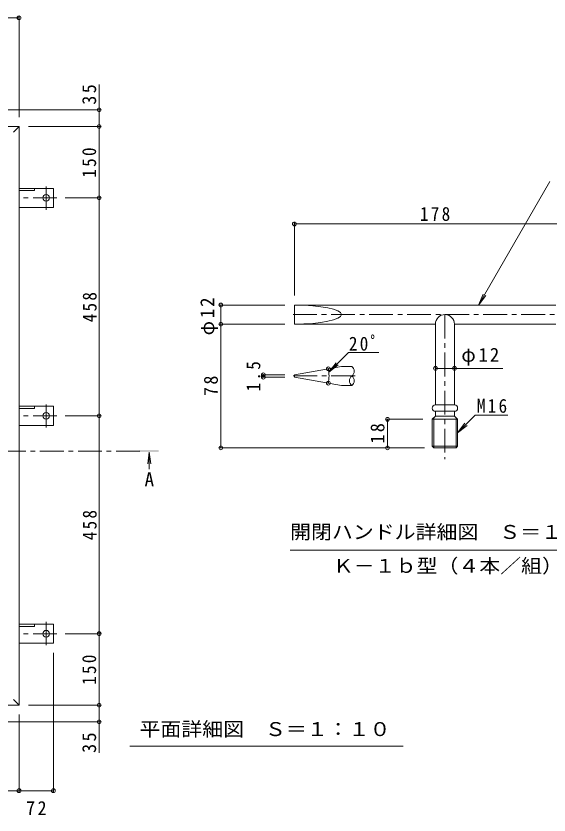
# Model space of a CAD drawing. Units: millimetres on the paper, enlarged 2 times, with parts at other scales. Extents: x -522 to 546, y -392 to 382.
# Drawn here: x -78 to 146.3, y 39.7 to 375.6 of the extents above; entities that cross this region are included whole.
import ezdxf
from ezdxf.enums import TextEntityAlignment as Align

# ---------------------------------------------------------------- set-up
doc = ezdxf.new("R2010")
doc.units = ezdxf.units.MM
doc.header["$LTSCALE"] = 2
doc.header["$PDMODE"] = 32
doc.header["$PDSIZE"] = 1.6
doc.linetypes.add('CHAIN1', pattern=[8, 5, -1, 1, -1])
for name, color, linetype, lineweight in [('0-3_建具', 4, 'Continuous', 9), ('0-4_その他', 7, 'Continuous', 9), ('0-5_寸法', 4, 'Continuous', 9), ('0-E', 3, 'Continuous', 9), ('0-F', 7, 'Continuous', 9), ('E-5', 3, 'Continuous', 9), ('E-F', 7, 'Continuous', 9)]:
    doc.layers.add(name, color=color, linetype=linetype, lineweight=lineweight)
doc.styles.add('ＭＳ ゴシック', font='')
doc.styles.get('ＭＳ ゴシック').set_extended_font_data('MS Gothic')

msp = doc.modelspace()

# ---------------------------------------------------------------- linework, layer by layer
at = {"layer": '0-3_建具'}
for p, q in [((-425.123, 329.149), (-76.723, 329.149)), ((-76.723, 329.149), (-79.123, 326.749)), ((-76.723, 85.949), (-76.723, 329.149)), ((-76.723, 85.949), (-79.123, 88.349)), ((-425.123, 85.949), (-76.723, 85.949))]:
    msp.add_line(p, q, dxfattribs=at)
at = {"layer": '0-4_その他'}
msp.add_line((84.94, 68.673), (-30.06, 68.673), dxfattribs=at)
at = {"layer": '0-5_寸法', "color": 7}
for p, q in [((-43.019, 336.189), (-43.019, 346.821)), ((-43.019, 78.909), (-43.019, 65.851))]:
    msp.add_line(p, q, dxfattribs=at)
at = {"layer": '0-5_寸法', "linetype": 'CHAIN1'}
msp.add_line((-25.911, 192.713), (-145.523, 192.713), dxfattribs=at)
at = {"layer": '0-5_寸法'}
for q in [(-22.564, 187.356), (-21.258, 187.356), (-21.911, 185.192)]:
    msp.add_line((-21.911, 192.313), q, dxfattribs=at)
msp.add_solid([(-17.911, 192.313), (-17.911, 193.113), (-25.911, 192.313), (-25.911, 193.113)], dxfattribs=at)
at = {"layer": '0-E'}
for p, q in [((-76.723, 303.149), (-62.283, 303.149)), ((-70.283, 303.149), (-70.283, 302.249)), ((-62.283, 295.149), (-62.283, 303.149)), ((-76.723, 302.249), (-70.283, 302.249)), ((-76.723, 295.149), (-62.283, 295.149)), ((-76.723, 211.549), (-62.283, 211.549)), ((-76.723, 210.649), (-70.283, 210.649)), ((-70.283, 211.549), (-70.283, 210.649)), ((-62.283, 203.549), (-62.283, 211.549)), ((-76.723, 203.549), (-62.283, 203.549)), ((-76.723, 119.949), (-62.283, 119.949)), ((-76.723, 119.049), (-70.283, 119.049)), ((-70.283, 119.949), (-70.283, 119.049)), ((-62.283, 119.949), (-62.283, 111.949)), ((-76.723, 111.949), (-62.283, 111.949))]:
    msp.add_line(p, q, dxfattribs=at)
at = {"layer": '0-E', "linetype": 'CHAIN1'}
for p, q in [((-65.283, 294.181), (-65.283, 303.958)), ((-60.852, 299.149), (-76.684, 299.149)), ((-65.283, 202.581), (-65.283, 212.358)), ((-60.852, 207.549), (-76.684, 207.549)), ((-65.283, 120.917), (-65.283, 111.14)), ((-60.852, 115.949), (-76.684, 115.949))]:
    msp.add_line(p, q, dxfattribs=at)
at = {"layer": '0-E'}
for centre in [(-65.283, 299.149), (-65.283, 207.549), (-65.283, 115.949)]:
    msp.add_circle(centre, 1.4, dxfattribs=at)
at = {"layer": '0-F'}
for p, q in [((-425.123, 374.82), (-76.723, 374.82)), ((-76.723, 375.42), (-76.723, 333.149)), ((-42.419, 336.189), (-98.723, 336.189)), ((-43.019, 329.149), (-43.019, 336.189)), ((-42.419, 329.149), (-72.723, 329.149)), ((-43.019, 329.149), (-43.019, 299.149)), ((-42.419, 299.149), (-57.252, 299.149)), ((-43.019, 299.149), (-43.019, 207.549)), ((-42.419, 207.549), (-57.252, 207.549)), ((-43.019, 207.549), (-43.019, 115.949)), ((-42.419, 115.949), (-57.252, 115.949)), ((-62.283, 49.361), (-62.283, 107.949)), ((-42.419, 85.949), (-72.723, 85.949)), ((-76.723, 49.361), (-76.723, 81.949)), ((-42.419, 78.909), (-98.723, 78.909)), ((-106.723, 49.961), (-76.723, 49.961)), ((-76.723, 49.961), (-62.283, 49.961))]:
    msp.add_line(p, q, dxfattribs=at)
msp.add_lwpolyline([(-43.019, 115.949), (-43.019, 85.949), (-43.019, 78.909)], dxfattribs=at)
for p in [(-76.723, 374.82), (-43.019, 336.189), (-43.019, 329.149), (-43.019, 299.149), (-43.019, 207.549), (-43.019, 115.949), (-43.019, 85.949), (-43.019, 78.909), (-76.723, 49.961), (-62.283, 49.961)]:
    msp.add_point(p, dxfattribs=at)
at = {"layer": 'E-5', "color": 7}
for p, q in [((116.58, 254.105), (119.624, 258.072)), ((106.469, 227.488), (126.876, 227.488)), ((115.153, 207.807), (128.918, 207.807)), ((107.802, 200.457), (111.769, 203.5)), ((37.312, 151.034), (171.312, 151.034))]:
    msp.add_line(p, q, dxfattribs=at)
at = {"layer": 'E-5'}
for p, q in [((149.136, 254.105), (39.136, 254.105)), ((39.136, 254.105), (39.136, 246.105)), ((39.136, 246.105), (98.469, 246.105)), ((106.469, 246.105), (149.135, 246.105)), ((106.469, 246.105), (106.469, 212.105)), ((63.315, 228.299), (58.985, 228.299)), ((39.136, 224.799), (39.136, 223.799)), ((58.985, 220.299), (63.315, 220.299)), ((98.469, 209.438), (98.469, 207.438)), ((97.136, 206.105), (98.469, 207.438)), ((97.136, 206.105), (97.136, 194.808)), ((97.802, 194.105), (97.802, 206.772)), ((98.469, 207.438), (106.469, 207.438)), ((107.802, 206.105), (106.469, 207.438)), ((107.136, 206.772), (107.136, 194.105)), ((97.136, 194.808), (107.802, 194.808)), ((97.136, 194.808), (97.802, 194.105)), ((107.136, 194.105), (107.802, 194.808)), ((107.136, 194.105), (97.802, 194.105))]:
    msp.add_line(p, q, dxfattribs=at)
at = {"layer": 'E-5', "linetype": 'CHAIN1'}
for p, q in [((160.597, 250.105), (36.803, 250.105)), ((102.469, 250.105), (102.469, 189.295)), ((64.648, 224.299), (37.658, 224.299))]:
    msp.add_line(p, q, dxfattribs=at)
at = {"layer": 'E-5', "color": 7}
for points in [[(146.548, 306.011), (116.58, 254.105), (118.494, 258.724)], [(115.153, 207.807), (107.802, 200.457), (110.846, 204.423)]]:
    msp.add_lwpolyline(points, dxfattribs=at)
at = {"layer": 'E-5'}
for points in [[(98.469, 246.105), (98.469, 212.105), (106.469, 212.105)], [(98.469, 209.438), (106.469, 209.438), (106.469, 207.438)], [(97.136, 206.105), (107.802, 206.105), (107.802, 194.808)]]:
    msp.add_lwpolyline(points, dxfattribs=at)
for centre, radius, start, end in [((102.469, 246.105), 4, 0, 180), ((61.815, 226.299), 2.5, 306.87005, 53.12995), ((64.815, 222.299), 2.5, 126.87005, 233.12995), ((61.815, 222.299), 2.5, 306.87005, 53.12995), ((98.469, 210.772), 1.333, 90, 270), ((106.469, 210.772), 1.333, 270, 90)]:
    msp.add_arc(centre, radius, start, end, dxfattribs=at)
msp.add_ellipse((39.136, 250.105), major_axis=(19.849, 0), ratio=0.201518, start_param=4.712389, end_param=7.8539816, dxfattribs=at)
at = {"layer": 'E-F'}
for p, q in [((39.136, 288.814), (39.136, 258.105)), ((39.136, 288.214), (157.802, 288.214)), ((7.591, 254.105), (35.136, 254.105)), ((8.191, 254.105), (8.191, 246.105)), ((7.591, 246.105), (35.136, 246.105)), ((8.191, 246.105), (8.191, 194.105)), ((61.874, 234.121), (74.608, 234.121)), ((53.624, 225.871), (57.591, 228.914)), ((98.469, 227.488), (106.469, 227.488)), ((25.48, 224.799), (35.136, 224.799)), ((25.48, 223.799), (35.136, 223.799)), ((26.08, 223.799), (26.08, 224.799)), ((77.699, 206.105), (93.136, 206.105)), ((78.299, 194.105), (78.299, 206.105)), ((7.591, 194.105), (93.802, 194.105))]:
    msp.add_line(p, q, dxfattribs=at)
at = {"layer": 'E-F', "color": 3}
for p, q in [((39.136, 224.799), (58.985, 228.299)), ((39.136, 223.799), (58.985, 220.299))]:
    msp.add_line(p, q, dxfattribs=at)
at = {"layer": 'E-F'}
msp.add_lwpolyline([(61.874, 234.121), (53.624, 225.871), (56.668, 229.837)], dxfattribs=at)
msp.add_arc((36.3, 224.299), 17.395, 350, 10, dxfattribs=at)
for p in [(39.136, 288.214), (8.191, 254.105), (8.191, 246.105), (26.08, 224.799), (53.431, 227.32), (98.469, 227.488), (106.469, 227.488), (26.08, 223.799), (53.431, 221.279), (78.299, 206.105), (8.191, 194.105), (78.299, 194.105)]:
    msp.add_point(p, dxfattribs=at)

# ---------------------------------------------------------------- texts
at = {"layer": '0-4_その他', "color": 2, "style": 'ＭＳ ゴシック', "width": 1.1}
msp.add_text('平面詳細図\u3000Ｓ＝１：１０', height=5.865, dxfattribs=at).set_placement((-26.06, 71.173), align=Align.BOTTOM_LEFT)
at = {"layer": '0-5_寸法', "color": 2, "style": 'ＭＳ ゴシック'}
msp.add_text('A', height=5.865, dxfattribs=at).set_placement((-23.911, 176.173), align=Align.BOTTOM_LEFT)
at = {"layer": '0-F', "color": 2, "char_height": 5.865, "attachment_point": 7, "rotation": 90, "style": 'ＭＳ ゴシック'}
for s, insert in [('\\T1.27;\\W0.95;35', (-44.219, 338.321)), ('\\T1.27;\\W0.9;150', (-44.219, 307.649)), ('\\T1.27;\\W0.9;458', (-44.019, 246.849)), ('\\T1.27;\\W0.9;458', (-44.019, 155.249)), ('\\T1.27;\\W0.9;150', (-44.219, 94.449)), ('\\T1.27;\\W0.95;35', (-44.219, 65.851))]:
    msp.add_mtext(s, dxfattribs=dict(at, insert=insert))
at = {"layer": '0-F', "color": 2, "insert": (-73.753, 39.747), "char_height": 5.865, "attachment_point": 7, "style": 'ＭＳ ゴシック'}
msp.add_mtext('\\T1.27;\\W0.95;72', dxfattribs=at)
at = {"layer": 'E-5', "color": 2, "style": 'ＭＳ ゴシック', "width": 1.1}
for s, p in [('開閉ハンドル詳細図\u3000Ｓ＝１：３', (37.312, 154.034)), ('Ｋ－１ｂ型（４本／組）', (55.312, 139.79))]:
    msp.add_text(s, height=5.865, dxfattribs=at).set_placement(p, align=Align.BOTTOM_LEFT)
at = {"layer": 'E-5', "color": 2, "insert": (115.918, 208.734), "char_height": 5.865, "attachment_point": 7, "style": 'ＭＳ ゴシック'}
msp.add_mtext('\\T1.27;\\W0.9;M16', dxfattribs=at)
at = {"layer": 'E-F', "color": 2, "char_height": 5.865, "attachment_point": 7, "style": 'ＭＳ ゴシック'}
for s, insert in [('\\T1.27;\\W0.9;178', (91.969, 289.414)), ('\\T1.27;\\W0.9;20ﾟ', (62.062, 234.866)), ('\\T1.19;φ12', (109.376, 228.688))]:
    msp.add_mtext(s, dxfattribs=dict(at, insert=insert))
at = {"layer": 'E-F', "color": 2, "char_height": 5.865, "attachment_point": 7, "rotation": 90, "style": 'ＭＳ ゴシック'}
for s, insert in [('\\T1.19;φ12', (6.991, 241.355)), ('\\T1.27;\\W0.9;1.5', (24.88, 217.799)), ('\\T1.27;\\W0.95;78', (6.991, 215.855)), ('\\T1.27;\\W0.95;18', (77.099, 195.855))]:
    msp.add_mtext(s, dxfattribs=dict(at, insert=insert))

doc.saveas('drawing.dxf')
